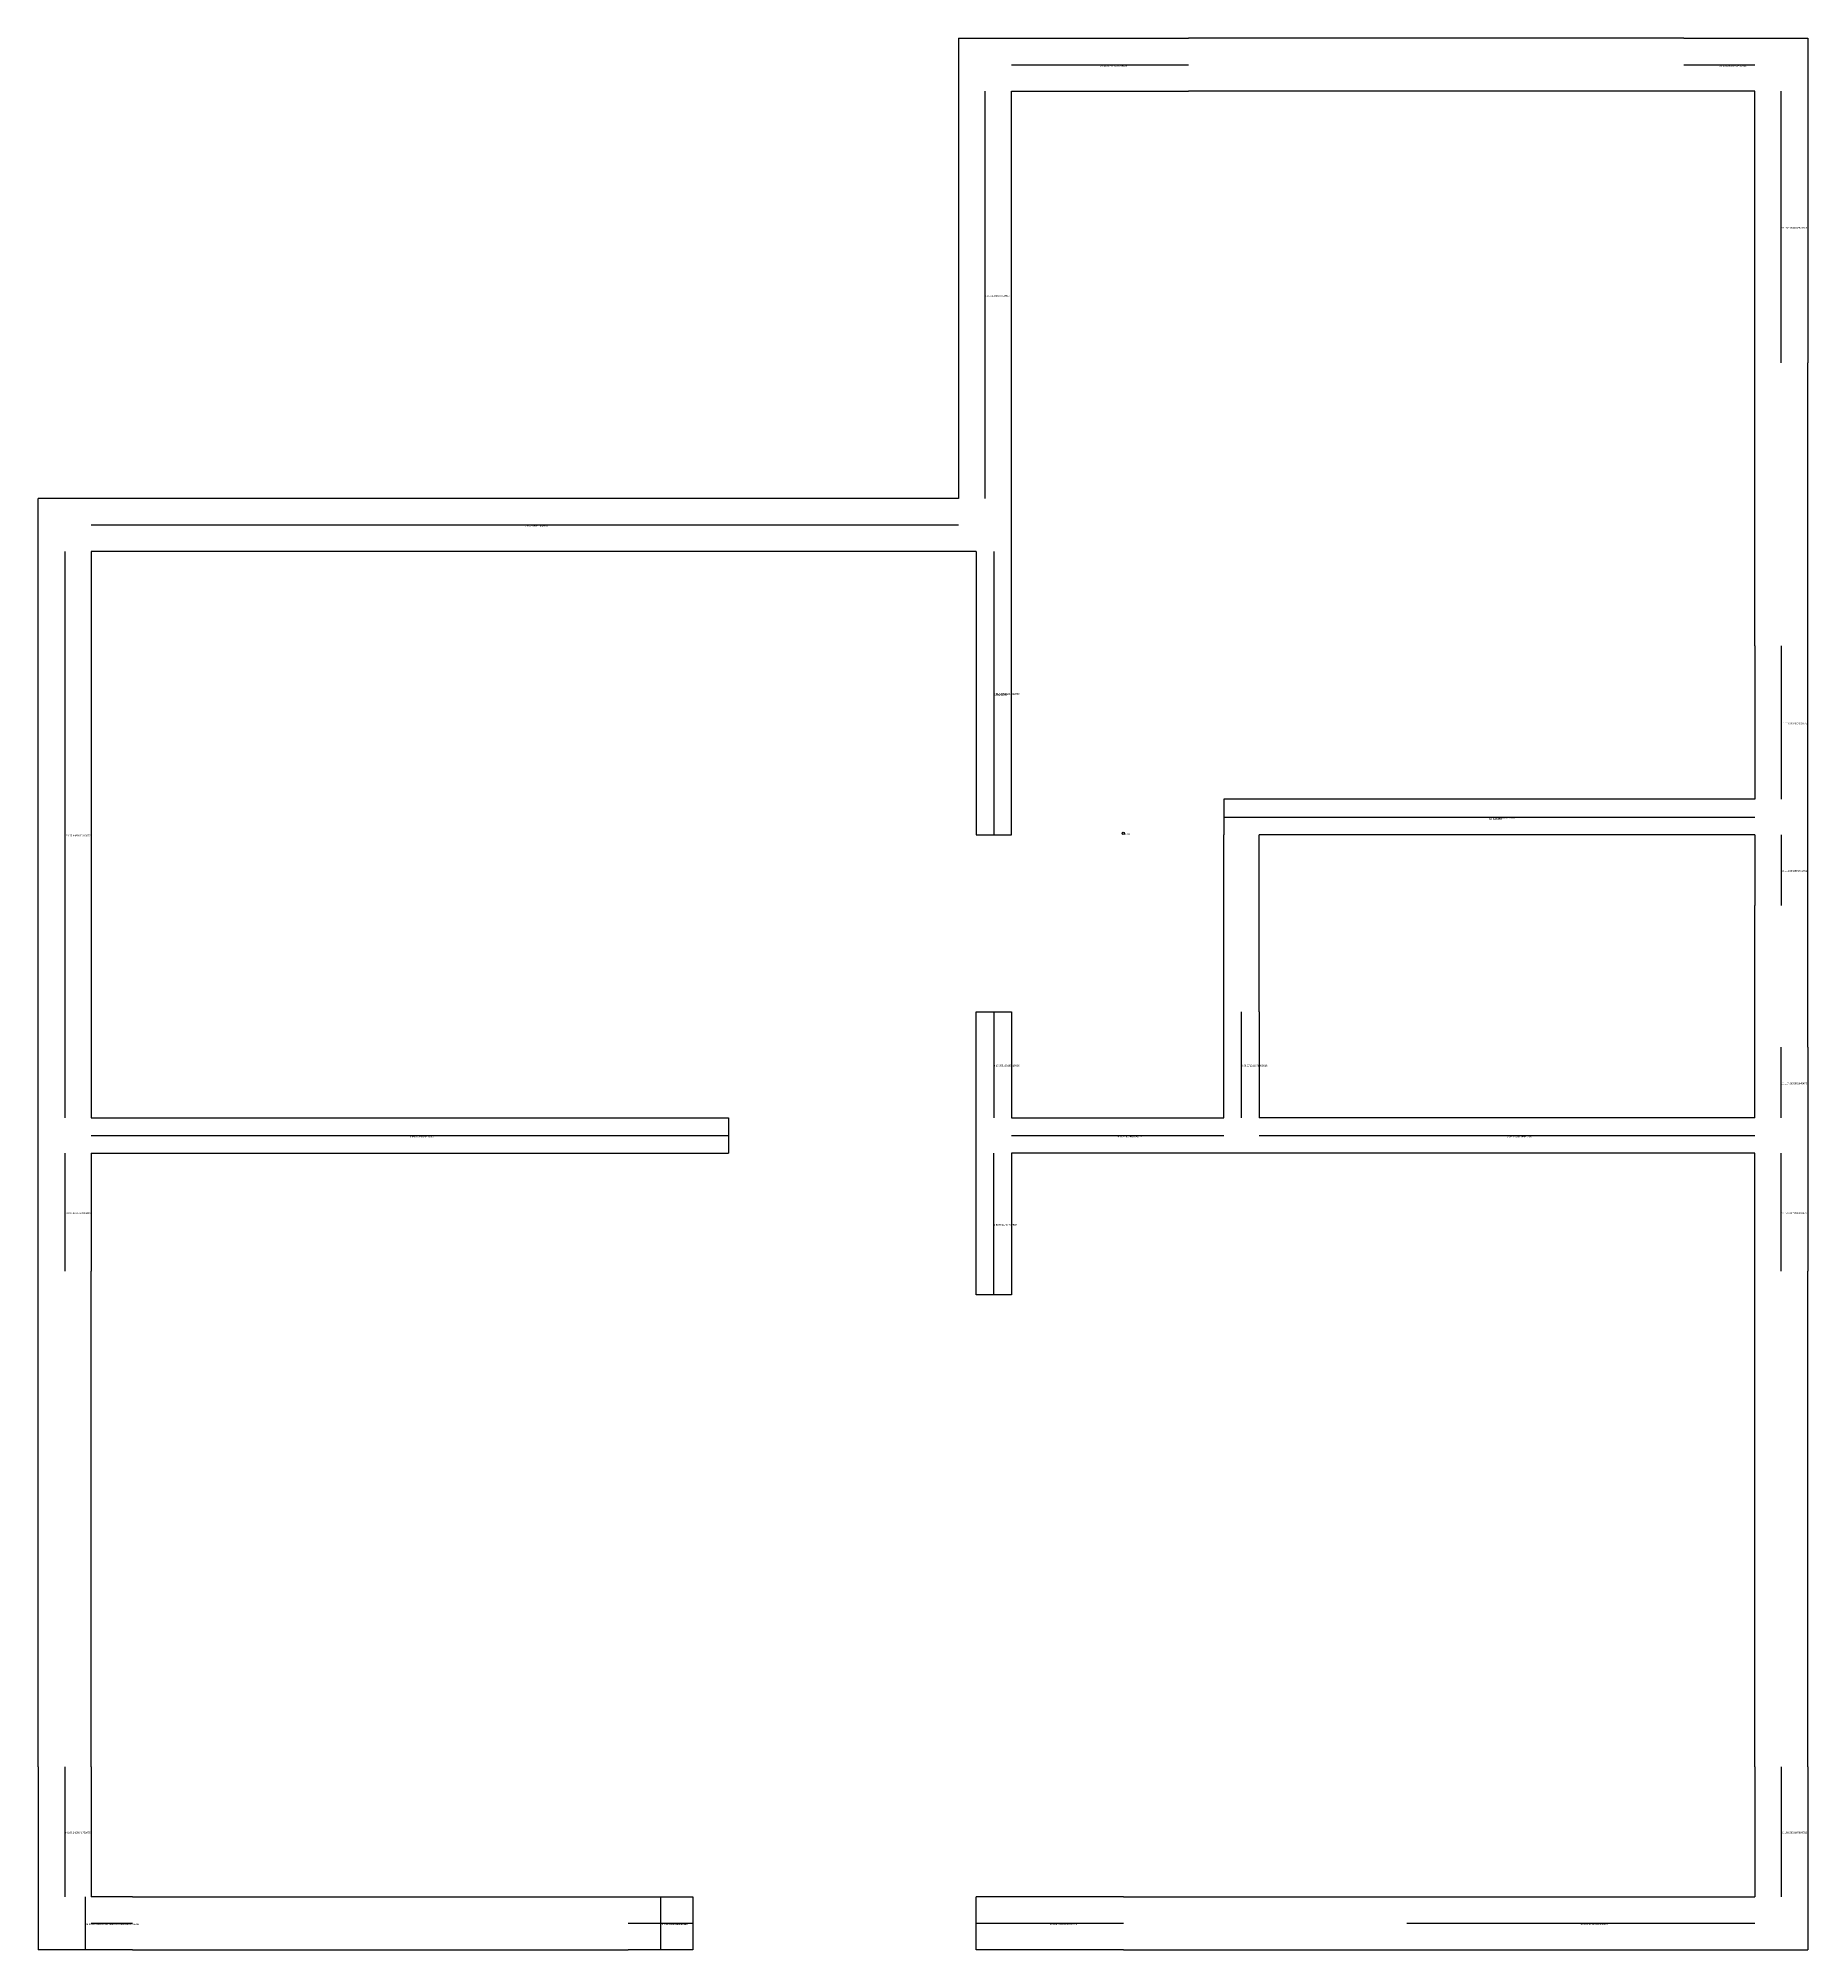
# Model space of a CAD drawing. Header units: metres. Extents: x 335 to 635, y 402 to 726.
import ezdxf

# ---------------------------------------------------------------- set-up
doc = ezdxf.new("R2010")
doc.units = ezdxf.units.M

msp = doc.modelspace()

# ---------------------------------------------------------------- linework, layer by layer
at = {"layer": 'centrelines'}
for p, q in [((500, 721.5), (530, 721.5)), ((614, 721.5), (626, 721.5)), ((495.5, 717), (495.5, 648)), ((630.5, 671), (630.5, 717)), ((344, 643.5), (491, 643.5)), ((339.5, 639), (339.5, 543)), ((497, 639), (497, 591)), ((630.5, 623), (630.5, 597)), ((536, 594), (626, 594)), ((630.5, 591), (630.5, 579)), ((497, 561), (497, 543)), ((539, 543), (539, 561)), ((630.5, 543), (630.5, 555)), ((344, 540), (452, 540)), ((500, 540), (536, 540)), ((542, 540), (626, 540)), ((339.5, 537), (339.5, 517)), ((497, 513), (497, 537)), ((630.5, 517), (630.5, 537)), ((339.5, 433), (339.5, 411)), ((630.5, 433), (630.5, 411)), ((343, 402), (343, 411)), ((440.5, 411), (440.5, 402)), ((344, 406.5), (351, 406.5)), ((435, 406.5), (446, 406.5)), ((494, 406.5), (519, 406.5)), ((567, 406.5), (626, 406.5))]:
    msp.add_line(p, q, dxfattribs=at)
at = {"layer": 'entity_location'}
msp.add_circle((518.95, 591.23), 0.2, dxfattribs=at)
at = {"layer": 'wall'}
for p, q in [((491, 726), (491, 648)), ((491, 726), (530, 726)), ((614, 726), (530, 726)), ((614, 726), (635, 726)), ((635, 726), (635, 671)), ((500, 591), (500, 717)), ((500, 717), (530, 717)), ((614, 717), (530, 717)), ((626, 717), (614, 717)), ((626, 671), (626, 717)), ((626, 623), (626, 671)), ((635, 623), (635, 671)), ((491, 648), (335, 648)), ((335, 517), (335, 648)), ((494, 639), (344, 639)), ((344, 639), (344, 543)), ((494, 639), (494, 591)), ((626, 623), (626, 597)), ((635, 579), (635, 623)), ((626, 597), (536, 597)), ((536, 597), (536, 591)), ((494, 591), (500, 591)), ((536, 561), (536, 591)), ((542, 561), (542, 591)), ((626, 591), (542, 591)), ((626, 591), (626, 579)), ((626, 555), (626, 579)), ((635, 555), (635, 579)), ((494, 537), (494, 561)), ((494, 561), (500, 561)), ((500, 561), (500, 543)), ((536, 543), (536, 561)), ((542, 561), (542, 543)), ((626, 543), (626, 555)), ((635, 555), (635, 517)), ((344, 543), (452, 543)), ((452, 543), (452, 537)), ((500, 543), (536, 543)), ((626, 543), (542, 543)), ((344, 537), (344, 517)), ((344, 537), (452, 537)), ((494, 513), (494, 537)), ((626, 537), (500, 537)), ((500, 537), (500, 513)), ((626, 517), (626, 537)), ((335, 433), (335, 517)), ((344, 433), (344, 517)), ((626, 433), (626, 517)), ((635, 433), (635, 517)), ((500, 513), (494, 513)), ((335, 433), (335, 402)), ((344, 433), (344, 411)), ((626, 433), (626, 411)), ((635, 433), (635, 402)), ((351, 411), (344, 411)), ((351, 411), (435, 411)), ((435, 411), (446, 411)), ((446, 411), (446, 402)), ((519, 411), (494, 411)), ((494, 402), (494, 411)), ((519, 411), (567, 411)), ((567, 411), (626, 411)), ((351, 402), (335, 402)), ((351, 402), (435, 402)), ((446, 402), (435, 402)), ((519, 402), (494, 402)), ((519, 402), (567, 402)), ((567, 402), (635, 402))]:
    msp.add_line(p, q, dxfattribs=at)

# ---------------------------------------------------------------- texts
at = {"layer": 'centrelines', "char_height": 0.3, "attachment_point": 1}
for s, insert in [('14 130.27377514769228', (515, 721.5)), ('16 161.26326930488622', (620, 721.5)), ('15 137.13991086240458', (630.5, 694)), ('8 61.42591927550905', (495.5, 682.5)), ('7 59.27668724989351', (417.5, 643.5)), ('1 21.949563201062688', (497, 615)), ('11 111.69976020336756', (630.5, 610)), ('0 17.274583167315818', (581, 594)), ('17 179.4495632010627', (339.5, 591)), ('10 111.5506661912761', (630.5, 585)), ('3 37.355160199625836', (497, 552)), ('2 36.271816671493646', (539, 552)), ('12 117.28529028434752', (630.5, 549)), ('9 84.29928899719307', (398, 540)), ('4 51.22622485230772', (518, 540)), ('5 56.17338114481798', (584, 540)), ('19 187.4636743339499', (339.5, 527)), ('6 58.5001434737598', (497, 525)), ('13 124.03218699904772', (630.5, 527)), ('24 239.24398417528752', (339.5, 422)), ('21 193.59503656097888', (630.5, 422)), ('26 251.87246954591788', (343, 406.5)), ('25 249.66143860759334', (347.5, 406.5)), ('22 196.5599808988394', (440.5, 406.5)), ('23 198.60870303038382', (440.5, 406.5)), ('18 184.72622485230772', (506.5, 406.5)), ('20 190.87331564352837', (596.5, 406.5))]:
    msp.add_mtext(s, dxfattribs=dict(at, insert=insert))
at = {"layer": 'chosen_line', "color": 3, "char_height": 0.5, "attachment_point": 1}
for insert in [(497, 615), (581, 594)]:
    msp.add_mtext('chosen', dxfattribs=dict(at, insert=insert))
at = {"layer": 'debug', "insert": (518.95, 591.23), "char_height": 0.2, "attachment_point": 1}
msp.add_mtext('518, 591', dxfattribs=at)

doc.saveas('drawing.dxf')
